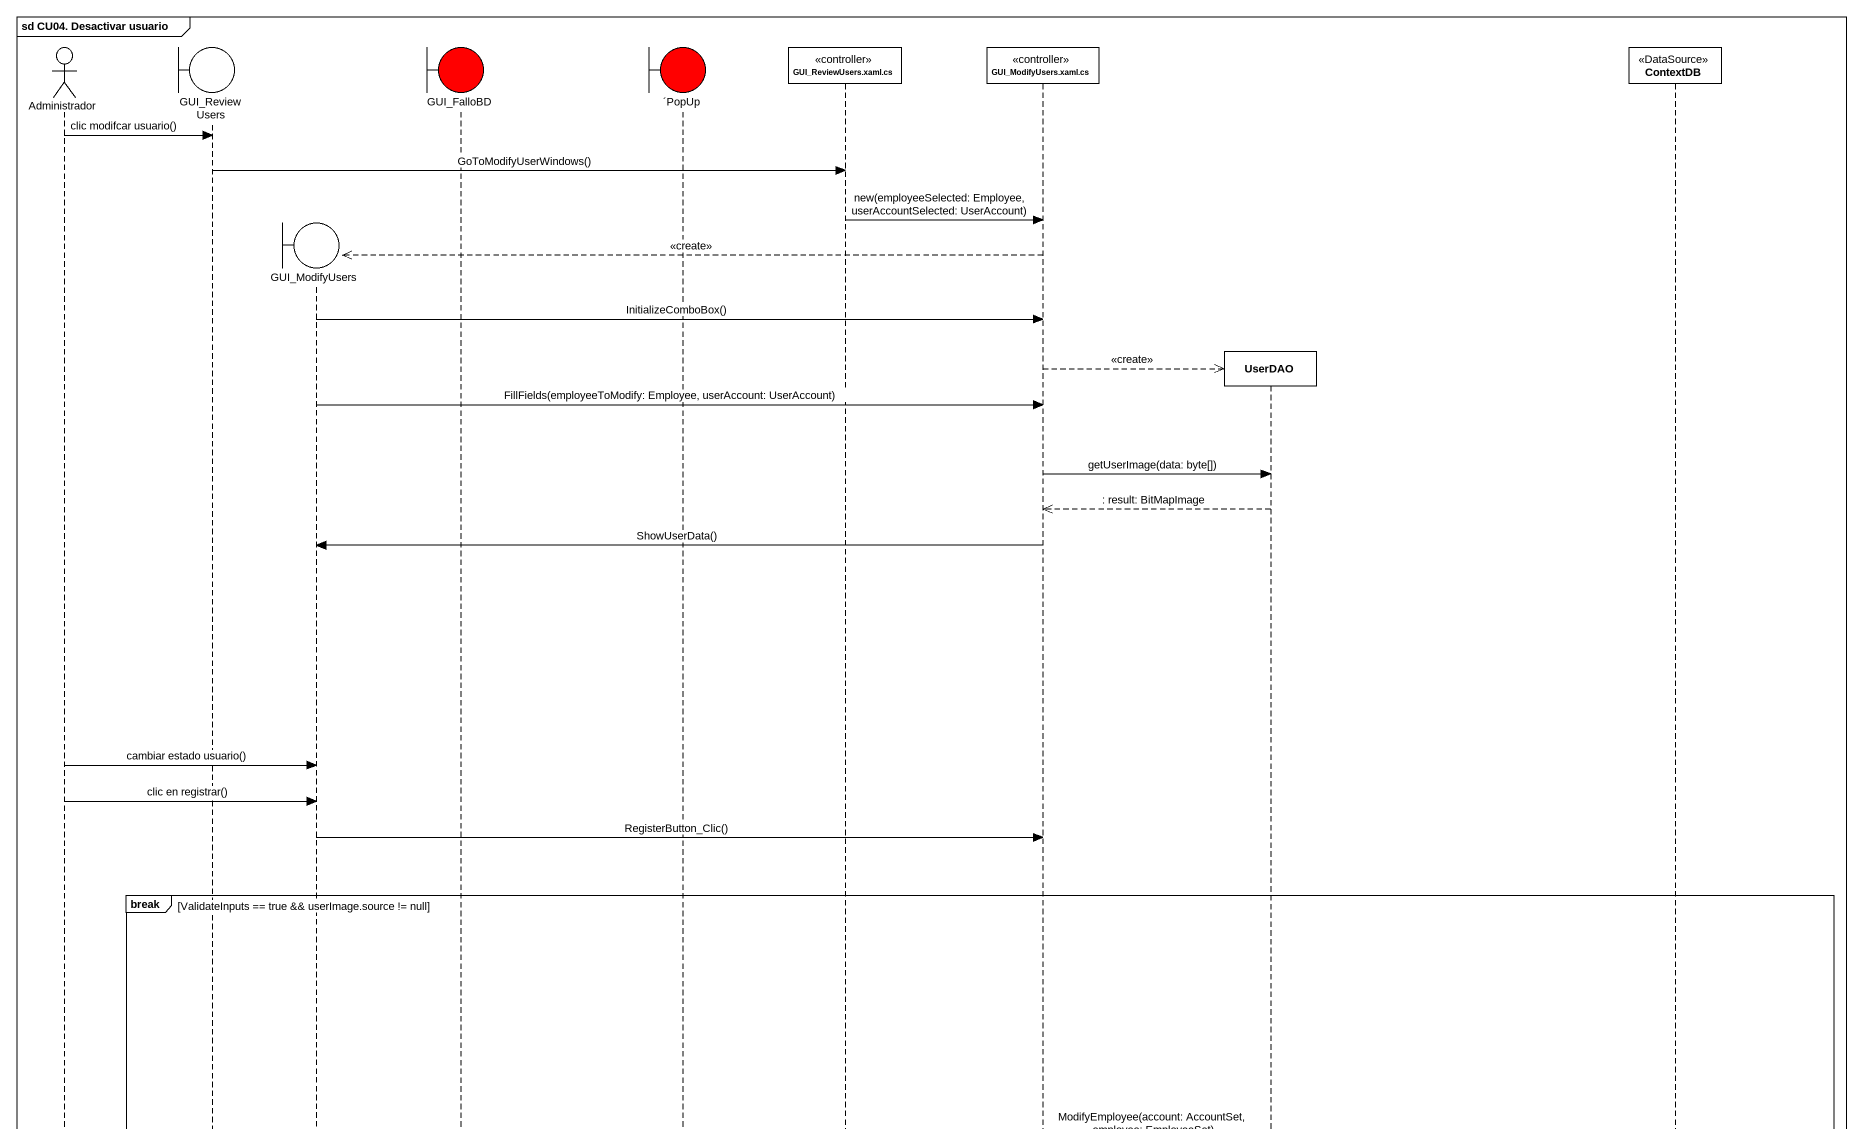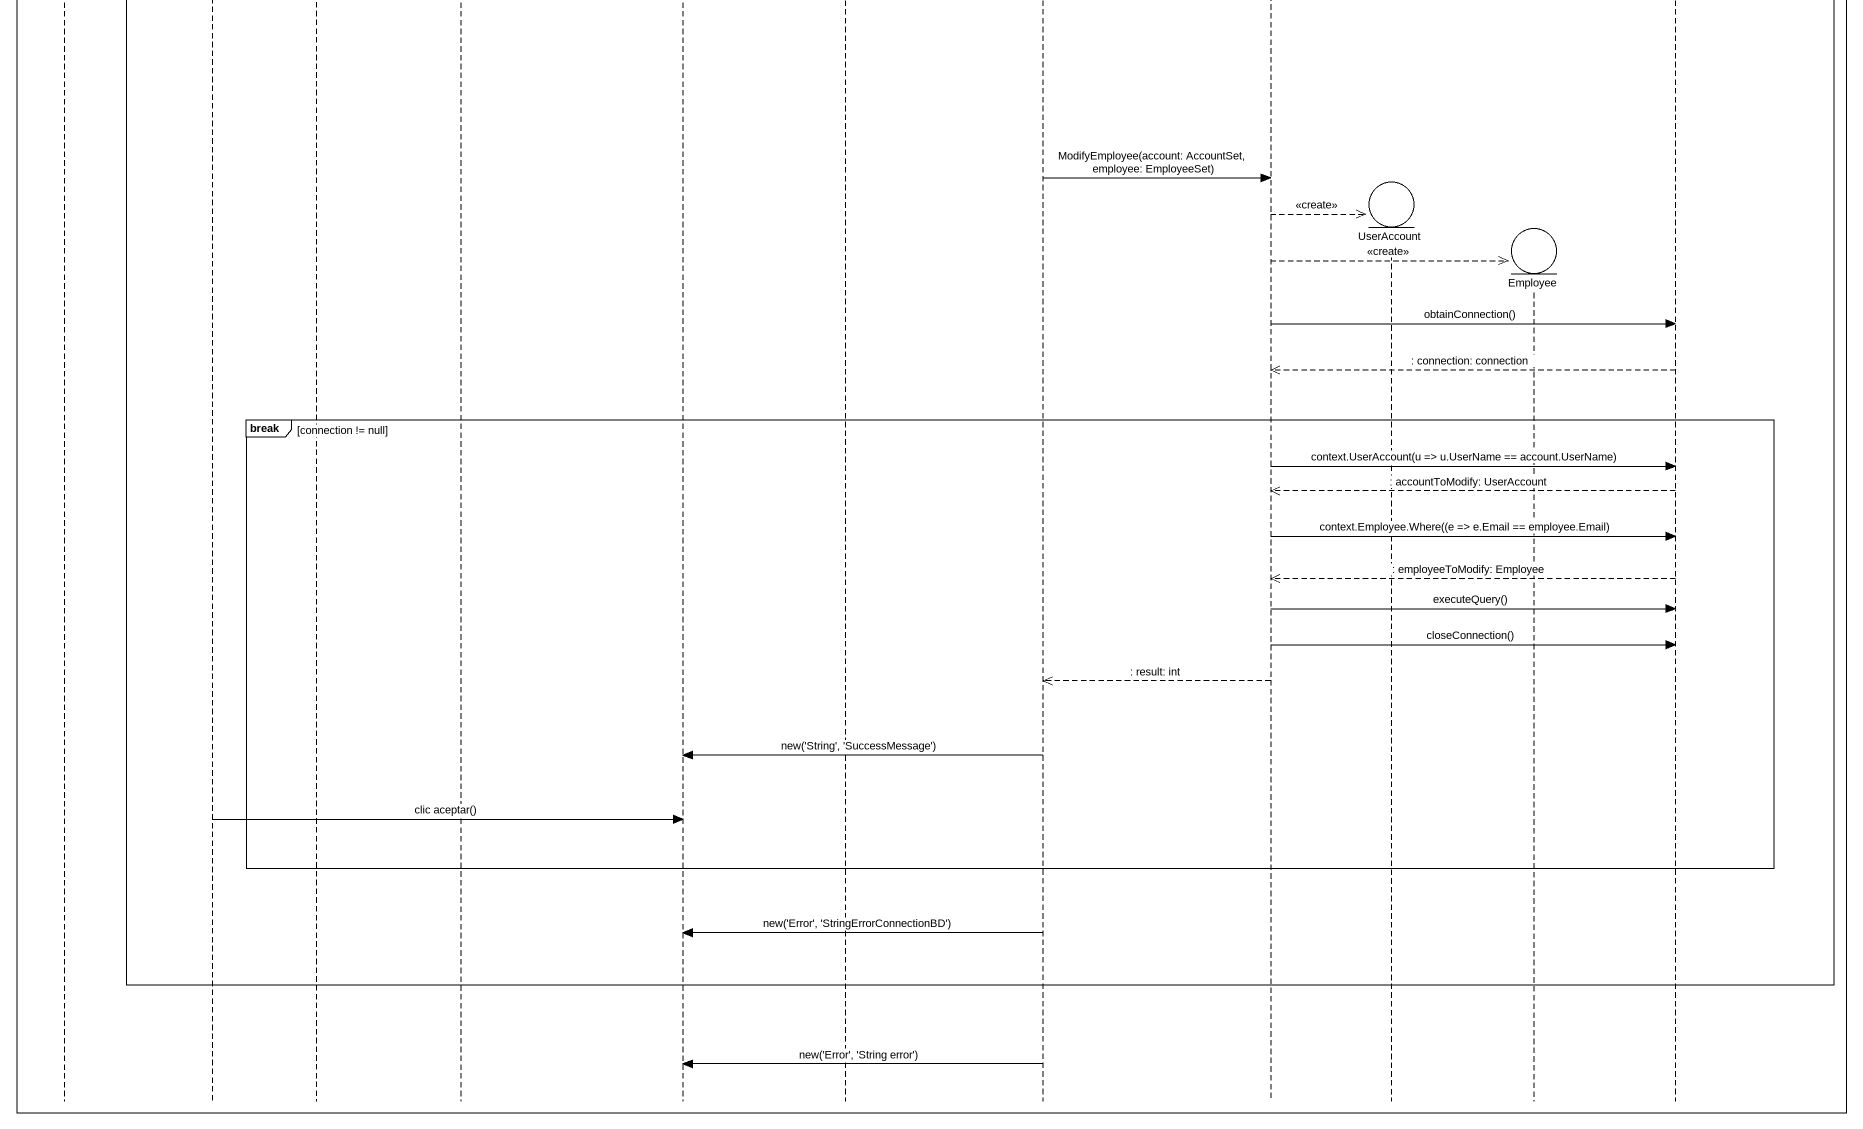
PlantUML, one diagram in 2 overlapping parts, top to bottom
@startuml
mainframe sd CU04. Desactivar usuario
hide footbox
actor Administrador
boundary GUI_ReviewUsers
boundary GUI_ModifyUsers
boundary GUI_FalloBD #FF0000
boundary "´PopUp" as PopUp #FF0000
participant "GUI_ReviewUsers.xaml.cs" as GUI_ReviewUsers_xaml_cs <<controller>>
participant "GUI_ModifyUsers.xaml.cs" as GUI_ModifyUsers_xaml_cs <<controller>>
participant UserDAO
entity UserAccount
entity Employee
participant ContextDB <<DataSource>>

Administrador -> GUI_ReviewUsers : clic modifcar usuario()
GUI_ReviewUsers -> GUI_ReviewUsers_xaml_cs : GoToModifyUserWindows()
GUI_ReviewUsers_xaml_cs -> GUI_ModifyUsers_xaml_cs : new(employeeSelected: Employee, userAccountSelected: UserAccount)
GUI_ModifyUsers_xaml_cs -->> GUI_ModifyUsers ** : <<create>>
GUI_ModifyUsers -> GUI_ModifyUsers_xaml_cs : InitializeComboBox()
GUI_ModifyUsers_xaml_cs -->> UserDAO ** : <<create>>
GUI_ModifyUsers -> GUI_ModifyUsers_xaml_cs : FillFields(employeeToModify: Employee, userAccount: UserAccount)
GUI_ModifyUsers_xaml_cs -> UserDAO : getUserImage(data: byte[])
UserDAO -->> GUI_ModifyUsers_xaml_cs : : result: BitMapImage
GUI_ModifyUsers_xaml_cs -> GUI_ModifyUsers : ShowUserData()
Administrador -> GUI_ModifyUsers : cambiar estado usuario()
Administrador -> GUI_ModifyUsers : clic en registrar()
GUI_ModifyUsers -> GUI_ModifyUsers_xaml_cs : RegisterButton_Clic()
break ValidateInputs == true && userImage.source != null
  GUI_ModifyUsers_xaml_cs -> UserDAO : ModifyEmployee(account: AccountSet, employee: EmployeeSet)
  UserDAO -->> UserAccount ** : <<create>>
  UserDAO -->> Employee ** : <<create>>
  UserDAO -> ContextDB : obtainConnection()
  ContextDB -->> UserDAO : : connection: connection
  break connection != null
    UserDAO -> ContextDB : context.UserAccount(u => u.UserName == account.UserName)
    ContextDB -->> UserDAO : : accountToModify: UserAccount
    UserDAO -> ContextDB : context.Employee.Where((e => e.Email == employee.Email)
    ContextDB -->> UserDAO : : employeeToModify: Employee
    UserDAO -> ContextDB : executeQuery()
    UserDAO -> ContextDB : closeConnection()
    UserDAO -->> GUI_ModifyUsers_xaml_cs : : result: int
    GUI_ModifyUsers_xaml_cs -> PopUp : new('String', 'SuccessMessage')
    GUI_ReviewUsers -> PopUp : clic aceptar()
  end
  GUI_ModifyUsers_xaml_cs -> PopUp : new('Error', 'StringErrorConnectionBD')
end
GUI_ModifyUsers_xaml_cs -> PopUp : new('Error', 'String error')
@enduml
